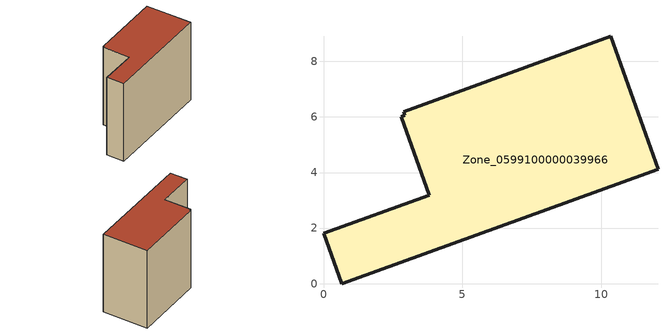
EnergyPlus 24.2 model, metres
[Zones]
Zone_0599100000039966
 floor ground (C_G): 10.33,8.9 12.04,4.12 0.65,0 0,1.82 3.8,3.18 2.79,6.01 2.92,6.05 2.88,6.18 z0
 wall outside (C_F): 0,1.82 0.65,0 12.04,4.12 10.33,8.9 2.88,6.18 2.92,6.05 2.79,6.01 3.8,3.18 0,1.82 z0:9.23
 roof outside (C_R): 2.88,6.18 2.92,6.05 2.79,6.01 3.8,3.18 0,1.82 0.65,0 12.04,4.12 10.33,8.9 z9.23
[BUILDING]
Pand.0599100000039966: North Axis=0; Terrain=City; Loads Convergence Tolerance Value=0.04; Temperature Convergence Tolerance Value=0.4; Solar Distribution=FullExterior; Maximum Number of Warmup Days=25; Minimum Number of Warmup Days=1
[Site:Location]
Rotterdam.The.Hague.AP_ZH_NLD Design_Conditions: Latitude=51.96; Longitude=4.45; Time Zone=1; Elevation=-4.5
[SITE:GROUNDTEMPERATURE:BUILDINGSURFACE]
18, 18, 18, 18, 18, 18, 18, 18, 18, 18, 18, 18
[MATERIAL] Thermal Absorptance=0.9; Solar Absorptance=0.7; Visible Absorptance=0.7
Name | Roughness | Thickness | Conductivity | Density | Specific Heat
G.TC.1946 | MediumSmooth | 0.15 | 1 | 540 | 1210
F.TC.1946 | Rough | 0.3 | 0.857143 | 1920 | 840
R.TC.1946 | MediumRough | 0.2 | 0.909091 | 1500 | 1000
[CONSTRUCTION]
C_G: G.TC.1946
C_F: F.TC.1946
C_R: R.TC.1946
[ZONE]
Zone_0599100000039966: Type=1; Multiplier=1; Ceiling Height=Autocalculate; Volume=Autocalculate; Floor Area=autocalculate; Part of Total Floor Area=Yes
[ZONEINFILTRATION:DESIGNFLOWRATE]
Infil_Zone_0599100000039966: Zone or ZoneList or Space or SpaceList=Zone_0599100000039966; Schedule=AlwaysOn; Design Flow Rate Calculation Method=Flow/Area; Flow Rate per Floor Area=0.003; Constant Term Coefficient=1; Temperature Term Coefficient=0; Velocity Term Coefficient=0; Velocity Squared Term Coefficient=0
[HVACTEMPLATE:ZONE:IDEALLOADSAIRSYSTEM]
Zone_0599100000039966: Maximum Heating Supply Air Temperature=50; Minimum Cooling Supply Air Temperature=13; Maximum Heating Supply Air Humidity Ratio=0.0156; Minimum Cooling Supply Air Humidity Ratio=0.0077; Heating Limit=NoLimit; Cooling Limit=NoLimit; Dehumidification Control Type=ConstantSensibleHeatRatio; Cooling Sensible Heat Ratio=0.7; Dehumidification Setpoint=60; Humidification Control Type=None; Humidification Setpoint=30; Outdoor Air Method=None; Outdoor Air Flow Rate per Person=0.00944; Outdoor Air Flow Rate per Zone Floor Area=0; Outdoor Air Flow Rate per Zone=0; Demand Controlled Ventilation Type=None; Outdoor Air Economizer Type=NoEconomizer; Heat Recovery Type=None; Sensible Heat Recovery Effectiveness=0.7; Latent Heat Recovery Effectiveness=0.65
[ZONECONTROL:THERMOSTAT]
ThermostatControl_Zone_0599100000039966: Zone or ZoneList=Zone_0599100000039966; Control Type Schedule=DualSetpointControlType; Control 1=Thermostat_Zone_0599100000039966; Temperature Difference Between Cutout And Setpoint=0
[THERMOSTATSETPOINT:DUALSETPOINT]
Thermostat_Zone_0599100000039966: Heating Setpoint Temperature Schedule=HeatingSetpoint_Zone_0599100000039966; Cooling Setpoint Temperature Schedule=CoolingSetpoint_Zone_0599100000039966
[SCHEDULE:COMPACT]
HeatingSetpoint_Zone_0599100000039966: Through: 12/31, For: AllDays, Until: 24:00, 21
CoolingSetpoint_Zone_0599100000039966: Through: 12/31, For: AllDays, Until: 24:00, 24
DualSetpointControlType: Through: 12/31, For: AllDays, Until: 24:00, 4
AlwaysOn: Through: 12/31, For: AllDays, Until: 24:00, 1
